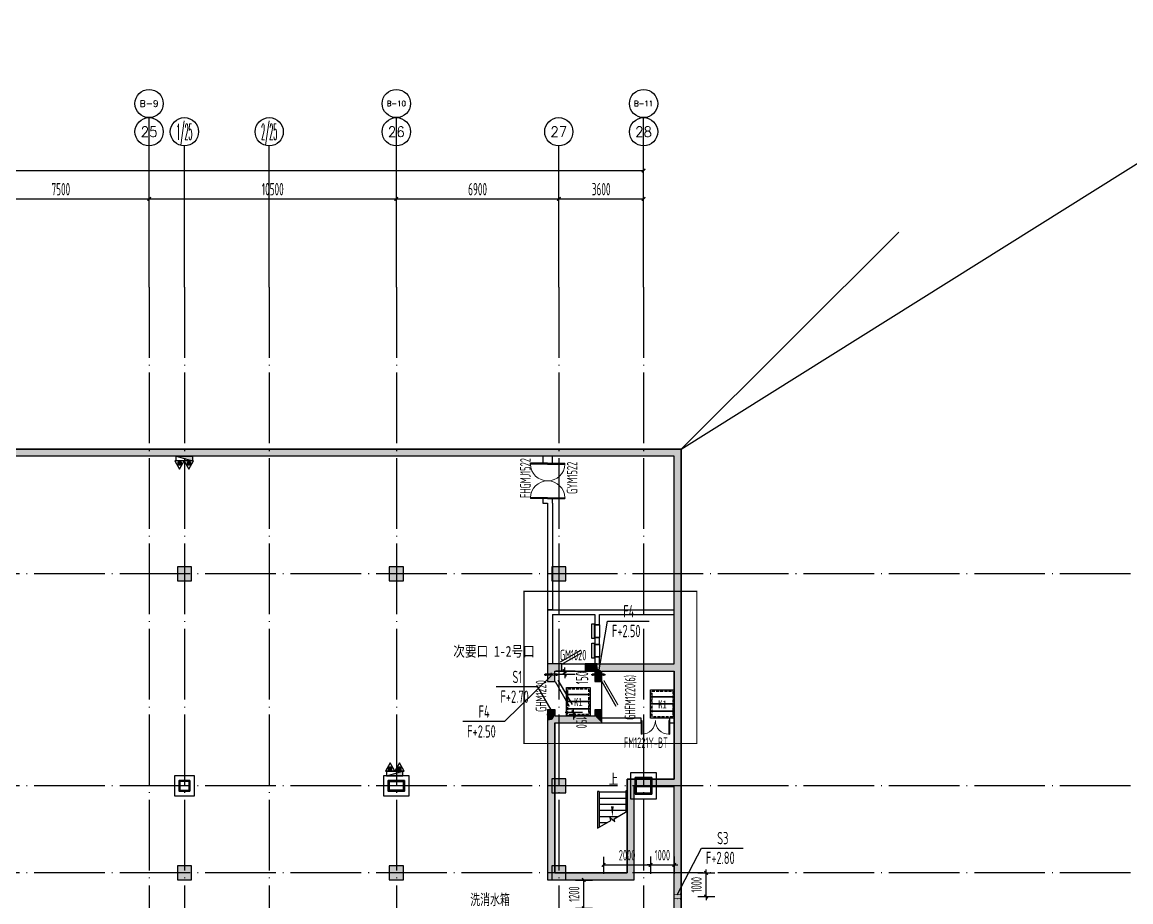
# Model space of a CAD drawing. Extents: x -473190 to 2138458, y -81875 to 2633646.
# Drawn here: x 1093465 to 1140551, y 145714 to 183080 of the extents above; entities that cross this region are included whole.
import ezdxf
from ezdxf.enums import TextEntityAlignment as Align

# ---------------------------------------------------------------- set-up
doc = ezdxf.new("R2010")
doc.units = 0
doc.header["$LTSCALE"] = 1000
for name, pattern in [('__DASH', [0.35, 0.25, -0.1]), ('CENTER2', [1.125, 0.75, -0.125, 0.125, -0.125]), ('CONTINOUS', [0]), ('DASH', [0.35, 0.25, -0.1]), ('DOTE', [2.42, 2, -0.2, 0.02, -0.2])]:
    doc.linetypes.add(name, pattern=pattern)
for name, color, linetype in [('A-COLUMN', 2, 'Continuous'), ('A-DIM_SYMB', 3, 'Continuous'), ('A-PUB_HATCH', 8, 'Continuous'), ('A-PUB_TEXT', 7, 'Continuous'), ('A-STAIR', 3, 'Continuous'), ('A-WALL', 2, 'Continuous'), ('AXIS', 3, 'Continuous'), ('AXIS_TEXT', 7, 'Continuous'), ('CASING-TEXT', 1, 'CONTINOUS'), ('DOOR_FIRE', 4, 'Continuous'), ('DOOR_FIRE_TEXT', 7, 'Continuous'), ('DOTE', 1, 'DOTE'), ('PUB_HATCH', 8, 'Continuous'), ('RF-JSK', 9, 'Continuous'), ('RF-KTK', 210, 'Continuous'), ('RF-M', 4, 'Continuous'), ('RF-MBH', 11, 'Continuous'), ('RF-QT', 30, 'Continuous'), ('S-柱', 51, 'Continuous'), ('S-柱-填充', 8, 'Continuous'), ('TEL_LEAD', 3, 'Continuous'), ('TH_TEXT', 7, 'Continuous'), ('TWT_TEXT', 7, 'Continuous'), ('TWT_水箱', 7, 'Continuous'), ('W-EQUIP_消火栓', 7, 'Continuous'), ('W-EQUIP_灭火器', 7, 'Continuous'), ('人防通风设备', 240, 'Continuous'), ('图层1', 7, 'Continuous'), ('水套管', 1, 'Continuous'), ('索引线', 252, 'Continuous'), ('设备轴线', 8, 'Continuous')]:
    doc.layers.add(name, color=color, linetype=linetype)
doc.layers.add('人防风管', color=20, linetype='Continuous', lineweight=13)
doc.layers.add('预留穿墙', color=1, linetype='CONTINOUS', lineweight=13)
doc.styles.add('_TCH_AXIS', font='COMPLEX', dxfattribs={"bigfont": 'GBCBIG'})
doc.styles.add('_TCH_DIM', font='SIMPLEX', dxfattribs={"bigfont": 'GBCBIG'})
doc.styles.add('_TCH_DIM_T3', font='tssdeng.shx', dxfattribs={"width": 0.564706, "bigfont": '@@@tssdchn.shx'})
doc.styles.add('_TCH_WINDOW', font='tssdeng.shx', dxfattribs={"width": 0.8, "height": 3.5, "bigfont": 'tssdchn.shx'})
doc.styles.add('COMPLEX', font='COMPLEX.shx', dxfattribs={"width": 0.65})
doc.styles.add('TYDG_01', font='', dxfattribs={"width": 0.8})
doc.styles.add('TYDG_02', font='TSSDENG', dxfattribs={"width": 0.8, "bigfont": 'TSSDCHN'})
doc.styles.get('TYDG_01').set_extended_font_data('SimSun')
doc.dimstyles.new('_TCH_ARCH&&150', dxfattribs={"dimtxt": 525, "dimasz": 150, "dimexe": 375, "dimexo": 450, "dimgap": 150, "dimtad": 1, "dimdec": 0, "dimzin": 0, "dimdsep": 46, "dimtxsty": '_TCH_DIM_T3', "dimblk": 'ARCHTICK', "dimcen": 0.09, "dimclrt": 7, "dimazin": 2, "dimtfac": 1, "dimtdec": 0, "dimtix": 1, "dimtmove": 2, "dimatfit": 3, "dimfxl": 0, "dimtolj": 1, "dimtzin": 0, "dimarcsym": 0})
doc.dimstyles.new('_TWT_ARCH&&150', dxfattribs={"dimtxt": 446.25, "dimasz": 150, "dimexe": 375, "dimexo": 450, "dimgap": 189.375, "dimtad": 1, "dimdec": 0, "dimzin": 0, "dimdsep": 46, "dimtxsty": '_TCH_DIM_T3', "dimblk": 'ARCHTICK', "dimcen": 0.09, "dimclrt": 7, "dimazin": 2, "dimtfac": 1, "dimtdec": 0, "dimtix": 1, "dimtmove": 2, "dimatfit": 3, "dimfxl": 0, "dimtolj": 1, "dimtzin": 0, "dimarcsym": 0})

# ---------------------------------------------------------------- blocks, each defined once
blk = doc.blocks.new('A$C7EFF042E')
at = {"layer": 'A-COLUMN', "color": 6}
for p, q in [((70175, 3875), (69325, 3875)), ((69325, 3875), (69325, 3025)), ((70175, 3025), (70175, 3875)), ((79300, 3875), (78200, 3875)), ((78200, 3875), (78200, 3025)), ((79300, 3025), (79300, 3875)), ((89800, 4000), (88700, 4000)), ((88700, 4000), (88700, 2900)), ((89800, 2900), (89800, 4000)), ((69325, 3025), (70175, 3025)), ((78200, 3025), (79300, 3025)), ((88700, 2900), (89800, 2900))]:
    blk.add_line(p, q, dxfattribs=at)
at = {"layer": 'S-柱', "color": 6, "lineweight": 35}
for points in [[(89600, 3800), (88900, 3800), (88900, 3100), (89600, 3100)], [(89600, 3800), (88900, 3800), (88900, 3100), (89600, 3100)], [(69975, 3675), (69525, 3675), (69525, 3225), (69975, 3225)], [(69975, 3675), (69525, 3675), (69525, 3225), (69975, 3225)], [(79100, 3675), (78400, 3675), (78400, 3225), (79100, 3225)], [(79100, 3675), (78400, 3675), (78400, 3225), (79100, 3225)]]:
    blk.add_lwpolyline(points, close=True, dxfattribs=at)
at = {"layer": 'S-柱-填充', "color": 6, "lineweight": 35}
for points in [[(69945, 3255), (69555, 3255), (69555, 3645), (69945, 3645)], [(79060, 3265), (78440, 3265), (78440, 3635), (79060, 3635)], [(89560, 3140), (88940, 3140), (88940, 3760), (89560, 3760)]]:
    blk.add_lwpolyline(points, close=True, dxfattribs=at)
blk = doc.blocks.new('$TwtSys$00000434')
for p, q in [((-0.5, 0.5), (-0.5, -0.5)), ((-0.5, -0.5), (0.5, 0.5)), ((0.5, 0.5), (-0.5, 0.5)), ((0.5, -0.5), (0.5, 0.5)), ((-0.5, -0.5), (0.5, -0.5))]:
    blk.add_line(p, q)
blk.add_solid([(0.5, -0.5), (0.5, 0.5), (-0.5, -0.5)])
blk = doc.blocks.new('$TwtSys$00000546')
h = blk.add_hatch()
h.set_pattern_fill('ANSI31', color=256, scale=200, style=0)
h.set_pattern_definition([(45, (-38543.802, -6670.83), (-17.67767, 17.67767), [])])
h.paths.add_polyline_path([(-65, 174), (65, 174), (65, 44), (-65, 44)])
for points in [[(0, 344), (-198, 0), (198, 0)], [(-65, 174), (65, 174), (65, 44), (-65, 44)]]:
    blk.add_lwpolyline(points, close=True)
blk = doc.blocks.new('RFJSK1')
at = {"layer": 'RF-JSK'}
for p, q in [((220418, 104411), (220418, 104351)), ((220418, 104111), (220418, 104051)), ((221398, 104411), (221398, 104351)), ((221398, 104111), (221398, 104051)), ((220418, 103811), (220418, 103751)), ((221398, 103811), (221398, 103751)), ((220418, 103511), (220418, 103451)), ((221398, 103511), (221398, 103451))]:
    blk.add_line(p, q, dxfattribs=at)
for points in [[(220408, 104531), (221408, 104531), (221408, 103331), (220408, 103331), (220408, 104531)], [(220408, 104411), (220408, 104531), (221408, 104531), (221408, 104411)], [(220408, 104411), (220448, 104411), (220448, 104351), (220408, 104351)], [(221408, 104351), (221408, 104231), (220408, 104231), (220408, 104351)], [(220408, 104111), (220408, 104231), (221408, 104231), (221408, 104111)], [(220408, 104111), (220448, 104111), (220448, 104051), (220408, 104051)], [(221408, 104411), (221368, 104411), (221368, 104351), (221408, 104351)], [(221408, 104111), (221368, 104111), (221368, 104051), (221408, 104051)], [(221408, 104051), (221408, 103931), (220408, 103931), (220408, 104051)], [(220408, 103811), (220408, 103931), (221408, 103931), (221408, 103811)], [(220408, 103811), (220448, 103811), (220448, 103751), (220408, 103751)], [(221408, 103751), (221408, 103631), (220408, 103631), (220408, 103751)], [(220408, 103511), (220408, 103631), (221408, 103631), (221408, 103511)], [(221408, 103811), (221368, 103811), (221368, 103751), (221408, 103751)], [(220408, 103511), (220448, 103511), (220448, 103451), (220408, 103451)], [(221408, 103451), (221408, 103331), (220408, 103331), (220408, 103451)], [(221408, 103511), (221368, 103511), (221368, 103451), (221408, 103451)]]:
    blk.add_lwpolyline(points, dxfattribs=at)
at = {"layer": 'RF-JSK', "linetype": '__DASH', "ltscale": 0.5}
blk.add_lwpolyline([(220468, 104471), (221348, 104471), (221348, 103391), (220468, 103391)], close=True, dxfattribs=at)
at = {"layer": 'RF-JSK', "color": 110, "style": 'TYDG_01', "width": 0.8}
blk.add_text('K1', height=339.9, dxfattribs=at).set_placement((220727, 103744))
blk = doc.blocks.new('$DorLib2D$00000002')
for p, q in [((-0.5, 0), (-0.5, 0.4875)), ((-0.475, 0.4875), (-0.5, 0.4875)), ((-0.475, 0), (-0.475, 0.4875)), ((0.475, 0), (0.475, 0.4875)), ((0.475, 0.4875), (0.5, 0.4875)), ((0.5, 0), (0.5, 0.4875)), ((-0.5, 0), (-0.475, 0)), ((0.5, 0), (0.475, 0))]:
    blk.add_line(p, q)
at = {"lineweight": 13}
for centre, start, end in [((-0.4875, 0), 0, 88.53072), ((0.4875, 0), 91.46928, 180)]:
    blk.add_arc(centre, 0.4875, start, end, dxfattribs=at)
blk = doc.blocks.new('$DorLib2D$00000180')
at = {"color": 0}
for p, q in [((-0.557, 0.242), (0.309, 0.742)), ((-0.5, 0.143), (0.366, 0.643))]:
    blk.add_line(p, q, dxfattribs=at)
blk = doc.blocks.new('$DorLib2D$00000192')
at = {"color": 0}
blk.add_line((-0.5, 0.125), (0.366, 0.625), dxfattribs=at)
at = {"color": 0, "const_width": 0.0417}
blk.add_lwpolyline([(-0.542, 0.197), (0.324, 0.697)], dxfattribs=at)
blk = doc.blocks.new('afasgasg')
at = {"layer": 'A-PUB_HATCH'}
for points in [[(531673.2, -659885.2), (531673.2, -660635.2), (531973.2, -660635.2), (531973.2, -660185.2)], [(531973.2, -660185.2), (532273.2, -660185.2), (532273.2, -659885.2), (531673.2, -659885.2)], [(533773.2, -659885.2), (533273.2, -659885.2), (533273.2, -660185.2), (533673.2, -660185.2), (533806.5, -660085.2)], [(533673.2, -660185.2), (533673.2, -660635.2), (533973.2, -660635.2), (533973.2, -660185.2), (533806.5, -660085.2)], [(533806.5, -660085.2), (533973.2, -660185.2), (537048.2, -660185.2), (537148.2, -660035.2), (537048.2, -659885.2), (533773.2, -659885.2)], [(531973.2, -662085.2), (531973.2, -661835.2), (531673.2, -661835.2), (531673.2, -662285.2), (531873.2, -662251.9)], [(533973.2, -662385.2), (533973.2, -661835.2), (533673.2, -661835.2), (533673.2, -662085.2)], [(531873.2, -662251.9), (531673.2, -662285.2), (531673.2, -669060.2), (531973.2, -668760.2), (531973.2, -662385.2)], [(531873.2, -662251.9), (531973.2, -662385.2), (533973.2, -662385.2), (533673.2, -662085.2), (531973.2, -662085.2)], [(535048.2, -668760.2), (535348.2, -669060.2), (535348.2, -665085.2), (535048.2, -664785.2)], [(535048.2, -664785.2), (535348.2, -665085.2), (537048.2, -665085.2), (537148.2, -664918.6), (537048.2, -664785.2)], [(531973.2, -668760.2), (531673.2, -669060.2), (535348.2, -669060.2), (535048.2, -668760.2)]]:
    blk.add_hatch(color=256, dxfattribs=at).paths.add_polyline_path(points)
at = {"layer": 'PUB_HATCH'}
for points in [[(531673.2, -651060.2), (531673.2, -650760.2), (455448.2, -650760.2), (455748.2, -651060.2)], [(537048.2, -651060.2), (537348.2, -650760.2), (531673.2, -650760.2), (531673.2, -651060.2)], [(537048.2, -657685.2), (537348.2, -657685.2), (537348.2, -650760.2), (537048.2, -651060.2)], [(537148.2, -660035.2), (537348.2, -660035.2), (537348.2, -657685.2), (537048.2, -657685.2), (537048.2, -659885.2)], [(537048.2, -662285.2), (537348.2, -662285.2), (537348.2, -660035.2), (537148.2, -660035.2), (537048.2, -660185.2)], [(537148.2, -664918.6), (537348.2, -664885.2), (537348.2, -662285.2), (537048.2, -662285.2), (537048.2, -664785.2)], [(537048.2, -702560.2), (537348.2, -702560.2), (537348.2, -664885.2), (537148.2, -664918.6), (537048.2, -665085.2)]]:
    blk.add_hatch(color=256, dxfattribs=at).paths.add_polyline_path(points)
blk.add_lwpolyline([(531973.2, -662385.2), (533973.2, -662385.2), (533973.2, -660185.2), (537048.2, -660185.2), (537048.2, -664785.2), (535048.2, -664785.2), (535048.2, -668760.2), (531973.2, -668760.2), (531973.2, -662385.2)])
at = {"layer": 'A-WALL'}
for p, q in [((531473.2, -651060.2), (531473.2, -651360.2)), ((531873.2, -651360.2), (531873.2, -651060.2)), ((531473.2, -651360.2), (531873.2, -651360.2)), ((531873.2, -652860.2), (531473.2, -652860.2)), ((531473.2, -652860.2), (531473.2, -653060.2)), ((531473.2, -653060.2), (531673.2, -653060.2)), ((531673.2, -653060.2), (531673.2, -657585.2)), ((531873.2, -653060.2), (531873.2, -652860.2)), ((531873.2, -653060.2), (531873.2, -657585.2)), ((531673.2, -657585.2), (531673.2, -659885.2)), ((531873.2, -657585.2), (531673.2, -657585.2)), ((531673.2, -657585.2), (533773.2, -657585.2)), ((531873.2, -657785.2), (531873.2, -659885.2)), ((531873.2, -657785.2), (533673.2, -657785.2)), ((533673.2, -657785.2), (533673.2, -658225.2)), ((533773.2, -657585.2), (537048.2, -657585.2)), ((533873.2, -657785.2), (537048.2, -657785.2)), ((533873.2, -658225.2), (533873.2, -657785.2)), ((533673.2, -658225.2), (533873.2, -658225.2)), ((533673.2, -658755.2), (533673.2, -659055.2)), ((533873.2, -658755.2), (533673.2, -658755.2)), ((533673.2, -659055.2), (533873.2, -659055.2)), ((533873.2, -659055.2), (533873.2, -658755.2)), ((533873.2, -659585.2), (533673.2, -659585.2)), ((533673.2, -659585.2), (533673.2, -659885.2)), ((533873.2, -659885.2), (533873.2, -659585.2)), ((531873.2, -659885.2), (531673.2, -659885.2)), ((533673.2, -659885.2), (533873.2, -659885.2)), ((535648.2, -662185.2), (533973.2, -662185.2)), ((533973.2, -662385.2), (535648.2, -662385.2)), ((535648.2, -662385.2), (535648.2, -662185.2)), ((537048.2, -662185.2), (536848.2, -662185.2)), ((536848.2, -662185.2), (536848.2, -662385.2)), ((536848.2, -662385.2), (537048.2, -662385.2))]:
    blk.add_line(p, q, dxfattribs=at)
at = {"layer": 'RF-M', "linetype": 'DASH'}
for p, q in [((533873.2, -658225.2), (533673.2, -658225.2)), ((533673.2, -658755.2), (533873.2, -658755.2)), ((533873.2, -659055.2), (533673.2, -659055.2)), ((533673.2, -659585.2), (533873.2, -659585.2))]:
    blk.add_line(p, q, dxfattribs=at)
at = {"layer": 'RF-M'}
for p, q in [((533673.2, -658225.2, 0.1), (533673.2, -658755.2, 0.1)), ((533873.2, -658225.2, 0.1), (533873.2, -658755.2, 0.1)), ((533673.2, -659055.2, 0.1), (533673.2, -659585.2, 0.1)), ((533873.2, -659055.2, 0.1), (533873.2, -659585.2, 0.1)), ((532273.2, -659885.2), (533273.2, -659885.2)), ((532273.2, -660185.2), (533273.2, -660185.2))]:
    blk.add_line(p, q, dxfattribs=at)
at = {"layer": 'RF-M', "elevation": 0.1}
for points in [[(533556.1, -658175.2), (533656.1, -658175.2), (533656.1, -658805.2), (533556.1, -658805.2)], [(533556.1, -659005.2), (533656.1, -659005.2), (533656.1, -659635.2), (533556.1, -659635.2)]]:
    blk.add_lwpolyline(points, close=True, dxfattribs=at)
at = {"layer": 'RF-QT'}
for p, q in [((531673.2, -650760.2), (455448.2, -650760.2)), ((531673.2, -651060.2), (455748.2, -651060.2)), ((537348.2, -650760.2), (531673.2, -650760.2)), ((537048.2, -651060.2), (531673.2, -651060.2)), ((537048.2, -657685.2), (537048.2, -651060.2)), ((537348.2, -657685.2), (537348.2, -650760.2)), ((537048.2, -659885.2), (537048.2, -657685.2)), ((537348.2, -660035.2), (537348.2, -657685.2)), ((531673.2, -659885.2), (531673.2, -660635.2)), ((532273.2, -659885.2), (531673.2, -659885.2)), ((532273.2, -660185.2), (532273.2, -659885.2)), ((533773.2, -659885.2), (533273.2, -659885.2)), ((533273.2, -659885.2), (533273.2, -660185.2)), ((533773.2, -659885.2), (537048.2, -659885.2)), ((537348.2, -662285.2), (537348.2, -660035.2)), ((531973.2, -660635.2), (531973.2, -660185.2)), ((531973.2, -660185.2), (532273.2, -660185.2)), ((533273.2, -660185.2), (533673.2, -660185.2)), ((533673.2, -660185.2), (533673.2, -660635.2)), ((533973.2, -660635.2), (533973.2, -660185.2)), ((533973.2, -660185.2), (537048.2, -660185.2)), ((537048.2, -662285.2), (537048.2, -660185.2)), ((531673.2, -660635.2), (531973.2, -660635.2)), ((533673.2, -660635.2), (533973.2, -660635.2)), ((531973.2, -661835.2), (531673.2, -661835.2)), ((531673.2, -661835.2), (531673.2, -662285.2)), ((531973.2, -662085.2), (531973.2, -661835.2)), ((533973.2, -661835.2), (533673.2, -661835.2)), ((533673.2, -661835.2), (533673.2, -662085.2)), ((533973.2, -662385.2), (533973.2, -661835.2)), ((531673.2, -662285.2), (531673.2, -669060.2)), ((531973.2, -662085.2), (533673.2, -662085.2)), ((531973.2, -662385.2), (533973.2, -662385.2)), ((531973.2, -662385.2), (531973.2, -668760.2)), ((537048.2, -664785.2), (537048.2, -662285.2)), ((537348.2, -664885.2), (537348.2, -662285.2)), ((535048.2, -668760.2), (535048.2, -664785.2)), ((535048.2, -664785.2), (537048.2, -664785.2)), ((535348.2, -669060.2), (535348.2, -665085.2)), ((535348.2, -665085.2), (537048.2, -665085.2)), ((537048.2, -702560.2), (537048.2, -665085.2)), ((537348.2, -702560.2), (537348.2, -664885.2)), ((531673.2, -669060.2), (535348.2, -669060.2)), ((531973.2, -668760.2), (535048.2, -668760.2))]:
    blk.add_line(p, q, dxfattribs=at)
at = {"layer": 'DOOR_FIRE'}
ref = blk.add_blockref('$DorLib2D$00000002', (531673.2, -652110.2), dxfattribs=dict(at, xscale=1500, yscale=1500, zscale=400, rotation=90))
ref.add_attrib('A', 'FHGMJ1522', (530950.2, -652836.8), dxfattribs={"layer": 'DOOR_FIRE_TEXT', "height": 446.25, "rotation": 90, "style": '_TCH_WINDOW', "width": 0.564706})
ref = blk.add_blockref('$DorLib2D$00000002', (531673.2, -652110.2), dxfattribs=dict(at, xscale=1500, yscale=-1500, zscale=100, rotation=90))
ref.add_attrib('A', 'GYM1522', (532935.3, -652662.4), dxfattribs={"layer": 'DOOR_FIRE_TEXT', "height": 446.25, "rotation": 90, "style": '_TCH_WINDOW', "width": 0.564706})
ref = blk.add_blockref('$DorLib2D$00000002', (536248.2, -662285.2), dxfattribs=dict(at, xscale=1200, yscale=-1200, zscale=200))
ref.add_attrib('A', 'FM1221Y-BT', (534912.4, -663451), dxfattribs={"layer": 'DOOR_FIRE_TEXT', "height": 446.25, "style": '_TCH_WINDOW', "width": 0.564706})
at = {"layer": 'RF-JSK', "linetype": 'ByBlock'}
for p in [(312065, -765415.8), (315640, -765515.8)]:
    blk.add_blockref('RFJSK1', p, dxfattribs=at)
at = {"layer": 'RF-M'}
ref = blk.add_blockref('$DorLib2D$00000180', (532773.2, -660035.2), dxfattribs=dict(at, xscale=1000, yscale=1000, zscale=300, rotation=359.9999999999867))
ref.add_attrib('A', 'GM1020', (532196.5, -659728.5), dxfattribs={"layer": 'RF-MBH', "height": 446.25, "style": '_TCH_WINDOW', "width": 0.564706})
ref = blk.add_blockref('$DorLib2D$00000180', (531823.2, -661235.2), dxfattribs=dict(at, xscale=1200, yscale=1200, zscale=300, rotation=270))
ref.add_attrib('A', 'GHM1220', (531616.4, -661918.5), dxfattribs={"layer": 'RF-MBH', "height": 446.25, "rotation": 90, "style": '_TCH_WINDOW', "width": 0.564706})
ref = blk.add_blockref('$DorLib2D$00000192', (533823.2, -661235.2), dxfattribs=dict(at, xscale=1200, yscale=1200, zscale=300, rotation=270))
ref.add_attrib('A', 'GHFM1220(6)', (535399.9, -662259.4), dxfattribs={"layer": 'RF-MBH', "height": 446.25, "rotation": 90, "style": '_TCH_WINDOW', "width": 0.564706})
blk = doc.blocks.new('zsgc')
blk.add_lwpolyline([(-326269.5, -138657.9), (-335487.6, -129413.8)])
blk = doc.blocks.new('_AXISO')
blk.add_circle((0, 0), 0.5)
at = {"layer": 'AXIS_TEXT', "style": 'COMPLEX', "width": 1.041667}
blk.add_attdef('A', text='', height=0.56, dxfattribs=at).set_placement((-0.25, -0.28), (0.25, -0.28), align=Align.FIT)
blk = doc.blocks.new('A$C1A97502D')
at = {"layer": 'TEL_LEAD'}
blk.add_lwpolyline([(0, 0), (28944, 18138)], dxfattribs=at)
blk = doc.blocks.new('_ArchTick')
at = {"color": 0, "linetype": 'ByBlock', "const_width": 0.4}
blk.add_lwpolyline([(-0.5, -0.5), (0.5, 0.5)], dxfattribs=at)
blk = doc.blocks.new('*D5846')
at = {"layer": 'Defpoints', "color": 0, "transparency": 16777216}
for p in [(299, -11558), (1299, -11557), (1300, -12357)]:
    blk.add_point(p, dxfattribs=at)
at = {"layer": 'TWT_水箱', "color": 0, "lineweight": -2, "transparency": 16777216}
for p, q in [((299, -12008), (300, -12733)), ((1300, -12007), (1300, -12732)), ((300, -12358), (150, -12358)), ((300, -12358), (1300, -12357)), ((1300, -12357), (1450, -12357))]:
    blk.add_line(p, q, dxfattribs=at)
at = {"layer": 'TWT_水箱', "color": 0, "lineweight": -2, "transparency": 16777216, "xscale": 150, "yscale": 150, "zscale": 150}
for p, rotation in [((300, -12358), 0.05100698016765826), ((1300, -12357), 180.0510069801677)]:
    blk.add_blockref('_ArchTick', p, dxfattribs=dict(at, rotation=rotation))
at = {"layer": 'TWT_水箱', "color": 7, "transparency": 16777216, "insert": (799, -11945), "char_height": 446.2, "attachment_point": 5, "rotation": 0.051, "style": '_TCH_DIM_T3'}
blk.add_mtext('\\A1;1000', dxfattribs=at)
blk = doc.blocks.new('*D5847')
at = {"layer": 'Defpoints', "color": 0, "transparency": 16777216}
for p in [(-1701, -11560), (299, -11558), (300, -12358)]:
    blk.add_point(p, dxfattribs=at)
at = {"layer": 'TWT_水箱', "color": 0, "lineweight": -2, "transparency": 16777216}
for p, q in [((-1701, -12010), (-1700, -12735)), ((299, -12008), (300, -12733)), ((-1700, -12360), (300, -12358))]:
    blk.add_line(p, q, dxfattribs=at)
at = {"layer": 'TWT_水箱', "color": 0, "lineweight": -2, "transparency": 16777216, "xscale": 150, "yscale": 150, "zscale": 150}
for p, rotation in [((-1700, -12360), 180.0510069801676), ((300, -12358), 0.05100698016767324)]:
    blk.add_blockref('_ArchTick', p, dxfattribs=dict(at, rotation=rotation))
at = {"layer": 'TWT_水箱', "color": 7, "transparency": 16777216, "insert": (-701, -11947), "char_height": 446.2, "attachment_point": 5, "rotation": 0.051, "style": '_TCH_DIM_T3'}
blk.add_mtext('\\A1;2000', dxfattribs=at)
blk = doc.blocks.new('*D5849')
at = {"layer": 'Defpoints', "color": 0, "transparency": 16777216}
for p in [(-3340, -13000), (-2540, -13000), (-3340, -14200)]:
    blk.add_point(p, dxfattribs=at)
at = {"layer": 'TWT_水箱', "color": 0, "lineweight": -2, "transparency": 16777216}
for p, q in [((-2890, -13000), (-2165, -13000)), ((-2540, -14200), (-2540, -13000)), ((-2890, -14200), (-2165, -14200))]:
    blk.add_line(p, q, dxfattribs=at)
at = {"layer": 'TWT_水箱', "color": 0, "lineweight": -2, "transparency": 16777216, "xscale": 150, "yscale": 150, "zscale": 150}
for p, rotation in [((-2540, -13000), 90), ((-2540, -14200), 270)]:
    blk.add_blockref('_ArchTick', p, dxfattribs=dict(at, rotation=rotation))
at = {"layer": 'TWT_水箱', "color": 7, "transparency": 16777216, "insert": (-2952, -13600), "char_height": 446.2, "attachment_point": 5, "rotation": 90, "style": '_TCH_DIM_T3'}
blk.add_mtext('\\A1;1200', dxfattribs=at)
blk = doc.blocks.new('$VALVE$00000549')
at = {"const_width": 30}
for points in [[(-290, -176), (-290, 176)], [(40, 101), (-210, 101), (-210, 176)], [(40, 101), (40, 176)], [(40, 101), (290, 101), (290, 176)], [(-210, -174), (-210, -99), (40, -99)], [(40, -174), (40, -99)], [(290, -174), (290, -99), (40, -99)]]:
    blk.add_lwpolyline(points, dxfattribs=at)
blk = doc.blocks.new('*D5858')
at = {"layer": 'Defpoints', "color": 0, "transparency": 16777216}
for p in [(1857, -12700), (2657, -12700), (1857, -13700)]:
    blk.add_point(p, dxfattribs=at)
at = {"layer": '水套管', "color": 0, "lineweight": -2, "transparency": 16777216}
for p, q in [((2307, -12700), (3032, -12700)), ((2657, -12700), (2657, -12550)), ((2657, -13700), (2657, -12700)), ((2307, -13700), (3032, -13700)), ((2657, -13700), (2657, -13850))]:
    blk.add_line(p, q, dxfattribs=at)
at = {"layer": '水套管', "color": 0, "lineweight": -2, "transparency": 16777216, "xscale": 150, "yscale": 150, "zscale": 150}
for p, rotation in [((2657, -12700), 269.9998318399427), ((2657, -13700), 89.9998318399426)]:
    blk.add_blockref('_ArchTick', p, dxfattribs=dict(at, rotation=rotation))
at = {"layer": '水套管', "color": 7, "transparency": 16777216, "insert": (2245, -13200), "char_height": 446.2, "attachment_point": 5, "rotation": 89.9998, "style": '_TCH_DIM_T3'}
blk.add_mtext('\\A1;1000', dxfattribs=at)
blk = doc.blocks.new('*D5862')
at = {"layer": 'Defpoints', "color": 0, "transparency": 16777216}
for p in [(-3775, -5875), (-3775, -6025), (-2975, -5875)]:
    blk.add_point(p, dxfattribs=at)
at = {"layer": '水套管', "color": 0, "lineweight": -2, "transparency": 16777216}
for p, q in [((-3325, -5875), (-2600, -5875)), ((-3325, -6025), (-2600, -6025)), ((-2975, -5875), (-2975, -5725)), ((-2975, -6025), (-2975, -5875)), ((-2975, -6025), (-2975, -6175))]:
    blk.add_line(p, q, dxfattribs=at)
at = {"layer": '水套管', "color": 0, "lineweight": -2, "transparency": 16777216, "xscale": 150, "yscale": 150, "zscale": 150}
for p, rotation in [((-2975, -5875), 270.0001681571895), ((-2975, -6025), 90.00016815718953)]:
    blk.add_blockref('_ArchTick', p, dxfattribs=dict(at, rotation=rotation))
at = {"layer": '水套管', "color": 7, "transparency": 16777216, "insert": (-2637, -6312), "char_height": 446.2, "attachment_point": 5, "rotation": 270.0002, "style": '_TCH_DIM_T3'}
blk.add_mtext('\\A1;150', dxfattribs=at)
blk = doc.blocks.new('A$C288438C9')
at = {"layer": '人防通风设备', "const_width": 50}
for points in [[(50, 300), (0, 300)], [(100, 300), (150, 300)]]:
    blk.add_lwpolyline(points, dxfattribs=at)
at = {"layer": '人防风管'}
for p, q in [((50, 50), (50, 550)), ((100, 50), (100, 550))]:
    blk.add_line(p, q, dxfattribs=at)
for points in [[(40, 515), (110, 515), (110, 550), (40, 550)], [(40, 50), (110, 50), (110, 85), (40, 85)]]:
    blk.add_lwpolyline(points, close=True, dxfattribs=at)
at = {"layer": '设备轴线', "linetype": 'CENTER2', "ltscale": 0.5}
blk.add_line((75, 0), (75, 600), dxfattribs=at)
blk = doc.blocks.new('*D5911')
at = {"layer": 'CASING-TEXT', "color": 0, "lineweight": -2, "transparency": 16777216}
for p, q in [((-2903, -4125), (-3728, -4125)), ((-3353, -4125), (-3353, -3975)), ((-3353, -4275), (-3353, -4125)), ((-2903, -4275), (-3728, -4275)), ((-3353, -4275), (-3353, -4425))]:
    blk.add_line(p, q, dxfattribs=at)
at = {"layer": 'Defpoints', "color": 0, "transparency": 16777216}
for p in [(-3353, -4125), (-2453, -4125), (-2453, -4275)]:
    blk.add_point(p, dxfattribs=at)
at = {"layer": 'CASING-TEXT', "color": 0, "lineweight": -2, "transparency": 16777216, "xscale": 150, "yscale": 150, "zscale": 150}
for p, rotation in [((-3353, -4125), 270), ((-3353, -4275), 90)]:
    blk.add_blockref('_ArchTick', p, dxfattribs=dict(at, rotation=rotation))
at = {"layer": 'CASING-TEXT', "color": 7, "transparency": 16777216, "insert": (-2615, -4419), "char_height": 525, "attachment_point": 5, "rotation": 90, "style": '_TCH_DIM_T3'}
blk.add_mtext('\\A1;150', dxfattribs=at)
blk = doc.blocks.new('*D1851')
at = {"layer": 'AXIS', "color": 0, "lineweight": -2, "transparency": 16777216}
for p, q in [((918457, 172273), (918457, 177148)), ((1119857, 172273), (1119857, 177148)), ((918457, 176773), (1119857, 176773))]:
    blk.add_line(p, q, dxfattribs=at)
at = {"layer": 'Defpoints', "color": 0, "transparency": 16777216}
for p in [(1119857, 176773), (918457, 171823), (1119857, 171823)]:
    blk.add_point(p, dxfattribs=at)
at = {"layer": 'AXIS', "color": 0, "lineweight": -2, "transparency": 16777216, "xscale": 150, "yscale": 150, "zscale": 150, "rotation": 180}
blk.add_blockref('_ArchTick', (918457, 176773), dxfattribs=at)
at = {"layer": 'AXIS', "color": 0, "lineweight": -2, "transparency": 16777216, "xscale": 150, "yscale": 150, "zscale": 150}
blk.add_blockref('_ArchTick', (1119857, 176773), dxfattribs=at)
at = {"layer": 'AXIS', "color": 7, "transparency": 16777216, "insert": (1019157, 177186), "char_height": 525, "attachment_point": 5, "style": '_TCH_DIM_T3'}
blk.add_mtext('\\A1;201400', dxfattribs=at)
blk = doc.blocks.new('*D1878')
at = {"layer": 'AXIS', "color": 0, "lineweight": -2, "transparency": 16777216}
for p, q in [((1091357, 172273), (1091357, 175948)), ((1098857, 172273), (1098857, 175948)), ((1091357, 175573), (1098857, 175573))]:
    blk.add_line(p, q, dxfattribs=at)
at = {"layer": 'Defpoints', "color": 0, "transparency": 16777216}
for p in [(1098857, 175573), (1091357, 171823), (1098857, 171823)]:
    blk.add_point(p, dxfattribs=at)
at = {"layer": 'AXIS', "color": 0, "lineweight": -2, "transparency": 16777216, "xscale": 150, "yscale": 150, "zscale": 150, "rotation": 180}
blk.add_blockref('_ArchTick', (1091357, 175573), dxfattribs=at)
at = {"layer": 'AXIS', "color": 0, "lineweight": -2, "transparency": 16777216, "xscale": 150, "yscale": 150, "zscale": 150}
blk.add_blockref('_ArchTick', (1098857, 175573), dxfattribs=at)
at = {"layer": 'AXIS', "color": 7, "transparency": 16777216, "insert": (1095107, 175986), "char_height": 525, "attachment_point": 5, "style": '_TCH_DIM_T3'}
blk.add_mtext('\\A1;7500', dxfattribs=at)
blk = doc.blocks.new('*D1879')
at = {"layer": 'AXIS', "color": 0, "lineweight": -2, "transparency": 16777216}
for p, q in [((1098857, 172273), (1098857, 175948)), ((1109357, 172273), (1109357, 175948)), ((1098857, 175573), (1109357, 175573))]:
    blk.add_line(p, q, dxfattribs=at)
at = {"layer": 'Defpoints', "color": 0, "transparency": 16777216}
for p in [(1109357, 175573), (1098857, 171823), (1109357, 171823)]:
    blk.add_point(p, dxfattribs=at)
at = {"layer": 'AXIS', "color": 0, "lineweight": -2, "transparency": 16777216, "xscale": 150, "yscale": 150, "zscale": 150, "rotation": 180}
blk.add_blockref('_ArchTick', (1098857, 175573), dxfattribs=at)
at = {"layer": 'AXIS', "color": 0, "lineweight": -2, "transparency": 16777216, "xscale": 150, "yscale": 150, "zscale": 150}
blk.add_blockref('_ArchTick', (1109357, 175573), dxfattribs=at)
at = {"layer": 'AXIS', "color": 7, "transparency": 16777216, "insert": (1104107, 175986), "char_height": 525, "attachment_point": 5, "style": '_TCH_DIM_T3'}
blk.add_mtext('\\A1;10500', dxfattribs=at)
blk = doc.blocks.new('*D1880')
at = {"layer": 'AXIS', "color": 0, "lineweight": -2, "transparency": 16777216}
for p, q in [((1109357, 172273), (1109357, 175948)), ((1116257, 172273), (1116257, 175948)), ((1109357, 175573), (1116257, 175573))]:
    blk.add_line(p, q, dxfattribs=at)
at = {"layer": 'Defpoints', "color": 0, "transparency": 16777216}
for p in [(1116257, 175573), (1109357, 171823), (1116257, 171823)]:
    blk.add_point(p, dxfattribs=at)
at = {"layer": 'AXIS', "color": 0, "lineweight": -2, "transparency": 16777216, "xscale": 150, "yscale": 150, "zscale": 150, "rotation": 180}
blk.add_blockref('_ArchTick', (1109357, 175573), dxfattribs=at)
at = {"layer": 'AXIS', "color": 0, "lineweight": -2, "transparency": 16777216, "xscale": 150, "yscale": 150, "zscale": 150}
blk.add_blockref('_ArchTick', (1116257, 175573), dxfattribs=at)
at = {"layer": 'AXIS', "color": 7, "transparency": 16777216, "insert": (1112807, 175986), "char_height": 525, "attachment_point": 5, "style": '_TCH_DIM_T3'}
blk.add_mtext('\\A1;6900', dxfattribs=at)
blk = doc.blocks.new('*D1881')
at = {"layer": 'AXIS', "color": 0, "lineweight": -2, "transparency": 16777216}
for p, q in [((1116257, 172273), (1116257, 175948)), ((1119857, 172273), (1119857, 175948)), ((1116257, 175573), (1119857, 175573))]:
    blk.add_line(p, q, dxfattribs=at)
at = {"layer": 'Defpoints', "color": 0, "transparency": 16777216}
for p in [(1119857, 175573), (1116257, 171823), (1119857, 171823)]:
    blk.add_point(p, dxfattribs=at)
at = {"layer": 'AXIS', "color": 0, "lineweight": -2, "transparency": 16777216, "xscale": 150, "yscale": 150, "zscale": 150, "rotation": 180}
blk.add_blockref('_ArchTick', (1116257, 175573), dxfattribs=at)
at = {"layer": 'AXIS', "color": 0, "lineweight": -2, "transparency": 16777216, "xscale": 150, "yscale": 150, "zscale": 150}
blk.add_blockref('_ArchTick', (1119857, 175573), dxfattribs=at)
at = {"layer": 'AXIS', "color": 7, "transparency": 16777216, "insert": (1118057, 175986), "char_height": 525, "attachment_point": 5, "style": '_TCH_DIM_T3'}
blk.add_mtext('\\A1;3600', dxfattribs=at)
blk = doc.blocks.new('*D1882')
at = {"layer": 'AXIS', "color": 0, "lineweight": -2, "transparency": 16777216}
for p, q in [((1030857, 172273), (1030857, 177148)), ((1119857, 172273), (1119857, 177148)), ((1030857, 176773), (1119857, 176773))]:
    blk.add_line(p, q, dxfattribs=at)
at = {"layer": 'Defpoints', "color": 0, "transparency": 16777216}
for p in [(1119857, 176773), (1030857, 171823), (1119857, 171823)]:
    blk.add_point(p, dxfattribs=at)
at = {"layer": 'AXIS', "color": 0, "lineweight": -2, "transparency": 16777216, "xscale": 150, "yscale": 150, "zscale": 150, "rotation": 180}
blk.add_blockref('_ArchTick', (1030857, 176773), dxfattribs=at)
at = {"layer": 'AXIS', "color": 0, "lineweight": -2, "transparency": 16777216, "xscale": 150, "yscale": 150, "zscale": 150}
blk.add_blockref('_ArchTick', (1119857, 176773), dxfattribs=at)
at = {"layer": 'AXIS', "color": 7, "transparency": 16777216, "insert": (1075357, 177186), "char_height": 525, "attachment_point": 5, "style": '_TCH_DIM_T3'}
blk.add_mtext('\\A1;89000', dxfattribs=at)
blk = doc.blocks.new('_FZH')
blk.add_lwpolyline([(-0.5, -0.5), (0.5, -0.5), (0.5, 0.5), (-0.5, 0.5)], close=True)
at = {"layer": 'PUB_HATCH'}
blk.add_solid([(-0.5, -0.5), (0.5, -0.5), (-0.5, 0.5), (0.5, 0.5)], dxfattribs=at)
blk = doc.blocks.new('A$C26D95103')
at = {"layer": '水套管'}
for p, q in [((-4495, -4793.6), (-6267.6, -4793.6)), ((-3925, -5775), (-4495, -4793.6)), ((1429.2, -13624.3), (2458.6, -11640.7)), ((2458.6, -11640.7), (4231.3, -11640.7))]:
    blk.add_line(p, q, dxfattribs=at)
for p, xscale, yscale, zscale in [((-3925, -5875), -0.6, -0.75, 0.6), ((1450.4, -13700.1), -0.525, 0.75, 0.525)]:
    blk.add_blockref('$VALVE$00000549', p, dxfattribs=dict(at, xscale=xscale, yscale=yscale, zscale=zscale))
at = {"layer": 'TH_TEXT', "style": 'TYDG_02', "width": 0.64}
for s, p in [('S1', (-5568.7, -4636.1)), ('F+2.70', (-6079.1, -5476.1)), ('S3', (3125.3, -11483.2)), ('F+2.80', (2647.2, -12323.2))]:
    blk.add_text(s, height=525, dxfattribs=at).set_placement(p)
at = {"layer": 'TWT_TEXT', "style": 'TYDG_02', "width": 0.8}
blk.add_text('洗消水箱', height=525, dxfattribs=at).set_placement((-7359.9, -14110.3))
at = {"layer": 'TWT_水箱'}
for p1, p2, picture, middle in [((-1700.9, -11560), (299.1, -11558.2), '*D5847', (-700.6, -11946.6)), ((299.1, -11558.2), (1299.2, -11557.3), '*D5846', (799.5, -11945.2)), ((-3339.8, -14200), (-3339.8, -13000), '*D5849', (-2952.3, -13600))]:
    dim = blk.add_aligned_dim(p1=p1, p2=p2, distance=-800, dimstyle='_TWT_ARCH&&150', dxfattribs=at)
    dim.commit()
    dim.dimension.update_dxf_attribs({"geometry": picture, "text_midpoint": middle})
at = {"layer": '水套管'}
dim = blk.add_linear_dim(base=(-2975, -5875), p1=(-3775, -6025), p2=(-3775, -5875), angle=90.00017, dimstyle='_TWT_ARCH&&150', dxfattribs=at)
dim.commit()
dim.dimension.update_dxf_attribs({"geometry": '*D5862', "text_midpoint": (-2637.5, -6312), "dimtype": 161})
dim = blk.add_aligned_dim(p1=(1857, -13700.1), p2=(1857, -12700), distance=-800, dimstyle='_TWT_ARCH&&150', dxfattribs=at)
dim.commit()
dim.dimension.update_dxf_attribs({"geometry": '*D5858', "text_midpoint": (2244.5, -13200)})
blk = doc.blocks.new('A$C77B03727')
at = {"layer": 'CASING-TEXT'}
for p, q in [((-1925.1, -4325), (-1531, -2004.6)), ((-1925.1, -4325), (-1531, -2004.6)), ((-1531, -2004.6), (235.7, -2004.6)), ((-3925.1, -4325), (-5912.9, -6269.2)), ((-3925.1, -4325), (-5912.9, -6269.2)), ((-5912.9, -6269.2), (-7679.5, -6269.2))]:
    blk.add_line(p, q, dxfattribs=at)
at = {"layer": '预留穿墙', "lineweight": -3, "xscale": -1, "rotation": 270}
for p in [(-4225.1, -4350), (-2225.1, -4350)]:
    blk.add_blockref('A$C288438C9', p, dxfattribs=at)
at = {"layer": 'TH_TEXT', "style": 'TYDG_02', "width": 0.64}
for s, p in [('F4', (-860.9, -1847.1)), ('F+2.50', (-1345.5, -2687.1)), ('F4', (-7009.4, -6111.7)), ('F+2.50', (-7494, -6951.7))]:
    blk.add_text(s, height=525, dxfattribs=at).set_placement(p)
at = {"layer": 'CASING-TEXT'}
dim = blk.add_linear_dim(base=(-3353, -4125), p1=(-2453, -4275), p2=(-2453, -4125), angle=90, dimstyle='_TCH_ARCH&&150', dxfattribs=at)
dim.commit()
dim.dimension.update_dxf_attribs({"geometry": '*D5911', "text_midpoint": (-2615.5, -4419.2), "dimtype": 161})

msp = doc.modelspace()

# ---------------------------------------------------------------- linework, layer by layer
for points in [[(1057856.7, 95017.4), (1057856.7, 150642.4), (1039556.7, 150642.4), (1039556.4, 164942.4), (1121456.7, 164944.1)], [(1039556.7, 164942.4), (1121456.7, 164944.1), (1121456.7, 98186.5)]]:
    msp.add_lwpolyline(points)
at = {"layer": 'AXIS'}
for p, q in [((1098856.7, 171823.5), (1098856.7, 179023.5)), ((1109356.7, 171823.5), (1109356.7, 179023.5)), ((1119856.7, 171823.5), (1119856.7, 179023.5)), ((1098856.7, 171823.5), (1098856.7, 177823.5)), ((1100356.7, 171823.5), (1100356.7, 177823.5)), ((1103956.7, 171823.5), (1103956.7, 177823.5)), ((1109356.7, 171823.5), (1109356.7, 177823.5)), ((1116256.7, 171823.5), (1116256.7, 177823.5)), ((1119856.7, 171823.5), (1119856.7, 177823.5))]:
    msp.add_line(p, q, dxfattribs=at)
at = {"layer": 'DOTE', "color": 16, "linetype": 'DOTE', "ltscale": 1.5}
for p, q in [((1098856.7, 171823.5), (1098856.7, -58315.4)), ((1109356.7, 171823.5), (1109356.7, -58315.4)), ((1119856.7, 171823.5), (1119856.7, -58315.4)), ((1158685.6, 150642.4), (1017947.4, 150642.4)), ((1158685.6, 146942.4), (1017947.4, 146942.4))]:
    msp.add_line(p, q, dxfattribs=at)
at = {"layer": 'DOTE', "color": 127, "linetype": 'DOTE', "ltscale": 1.5}
for p, q in [((1100356.7, 171823.5), (1100356.7, -58315.4)), ((1103956.7, 171823.5), (1103956.7, -58315.4)), ((1116256.7, 171823.5), (1116256.7, -58315.4)), ((1158685.6, 159642.4), (900048, 159642.4))]:
    msp.add_line(p, q, dxfattribs=at)
at = {"layer": '图层1', "color": 6, "linetype": 'DASH', "const_width": 50}
msp.add_lwpolyline([(1114779.8, 158905), (1122116.5, 158905), (1122116.5, 152440.5), (1114779.8, 152440.5)], close=True, dxfattribs=at)
at = {"layer": '索引线'}
msp.add_lwpolyline([(1121456.7, 164942.4), (1130700.9, 174160.5)], dxfattribs=at)

# ---------------------------------------------------------------- block references
msp.add_blockref('A$C1A97502D', (1121456.7, 164942.4))
at = {"rotation": 270}
msp.add_blockref('zsgc', (1260114.7, -161327.1), dxfattribs=at)
at = {"layer": 'A-COLUMN', "xscale": 600, "yscale": 600, "zscale": 600, "rotation": 90}
for p in [(1100356.7, 159642.4), (1109356.7, 159642.4), (1116256.7, 159642.4)]:
    msp.add_blockref('_FZH', p, dxfattribs=at)
at = {"layer": 'AXIS'}
ref = msp.add_blockref('_AXISO', (1098856.7, 179623.5), dxfattribs=dict(at, xscale=1200, yscale=1200, zscale=1200))
ref.add_attrib('A', 'B-9', dxfattribs={"layer": 'AXIS_TEXT', "height": 269.48, "style": '_TCH_AXIS'}).set_placement((1098458.9, 179488.8), (1099254.5, 179488.8), align=Align.FIT)
ref = msp.add_blockref('_AXISO', (1109356.7, 179623.5), dxfattribs=dict(at, xscale=1200, yscale=1200, zscale=1200))
ref.add_attrib('A', 'B-10', dxfattribs={"layer": 'AXIS_TEXT', "height": 221.02, "style": '_TCH_AXIS'}).set_placement((1108951.5, 179513), (1109761.9, 179513), align=Align.FIT)
ref = msp.add_blockref('_AXISO', (1119856.7, 179623.5), dxfattribs=dict(at, xscale=1200, yscale=1200, zscale=1200))
ref.add_attrib('A', 'B-11', dxfattribs={"layer": 'AXIS_TEXT', "height": 235.2, "style": '_TCH_AXIS'}).set_placement((1119453.5, 179505.9), (1120259.9, 179505.9), align=Align.FIT)
ref = msp.add_blockref('_AXISO', (1098856.7, 178423.5), dxfattribs=dict(at, xscale=1200, yscale=1200, zscale=1200))
ref.add_attrib('A', '25', dxfattribs={"layer": 'AXIS_TEXT', "height": 441.41, "style": '_TCH_AXIS'}).set_placement((1098499.4, 178202.8), (1099214, 178202.8), align=Align.FIT)
ref = msp.add_blockref('_AXISO', (1100356.7, 178423.5), dxfattribs=dict(at, xscale=1200, yscale=1200, zscale=1200))
ref.add_attrib('A', '1/25', dxfattribs={"layer": 'AXIS_TEXT', "height": 678.82, "style": '_TCH_AXIS', "width": 0.295775}).set_placement((1100017.3, 178084.1), (1100696.1, 178084.1), align=Align.FIT)
ref = msp.add_blockref('_AXISO', (1103956.7, 178423.5), dxfattribs=dict(at, xscale=1200, yscale=1200, zscale=1200))
ref.add_attrib('A', '2/25', dxfattribs={"layer": 'AXIS_TEXT', "height": 678.82, "style": '_TCH_AXIS', "width": 0.276316}).set_placement((1103617.3, 178084.1), (1104296.1, 178084.1), align=Align.FIT)
ref = msp.add_blockref('_AXISO', (1109356.7, 178423.5), dxfattribs=dict(at, xscale=1200, yscale=1200, zscale=1200))
ref.add_attrib('A', '26', dxfattribs={"layer": 'AXIS_TEXT', "height": 441.41, "style": '_TCH_AXIS'}).set_placement((1108999.4, 178202.8), (1109714, 178202.8), align=Align.FIT)
ref = msp.add_blockref('_AXISO', (1116256.7, 178423.5), dxfattribs=dict(at, xscale=1200, yscale=1200, zscale=1200))
ref.add_attrib('A', '27', dxfattribs={"layer": 'AXIS_TEXT', "height": 441.41, "style": '_TCH_AXIS'}).set_placement((1115899.4, 178202.8), (1116614, 178202.8), align=Align.FIT)
ref = msp.add_blockref('_AXISO', (1119856.7, 178423.5), dxfattribs=dict(at, xscale=1200, yscale=1200, zscale=1200))
ref.add_attrib('A', '28', dxfattribs={"layer": 'AXIS_TEXT', "height": 441.41, "style": '_TCH_AXIS'}).set_placement((1119499.4, 178202.8), (1120214, 178202.8), align=Align.FIT)
at = {"layer": 'RF-QT'}
msp.add_blockref('A$C7EFF042E', (1030606.7, 147192.4), dxfattribs=at)
at = {"layer": 'W-EQUIP_消火栓', "xscale": -700, "yscale": 200, "zscale": 700, "rotation": 180}
msp.add_blockref('$TwtSys$00000434', (1100350.4, 164542.4), dxfattribs=at)
at = {"layer": 'W-EQUIP_消火栓', "xscale": 700, "yscale": 200, "zscale": 700}
msp.add_blockref('$TwtSys$00000434', (1109288, 151167.4), dxfattribs=at)
at = {"layer": 'W-EQUIP_灭火器', "rotation": 180}
for p in [(1100152, 164442.4), (1100548.8, 164442.4)]:
    msp.add_blockref('$TwtSys$00000546', p, dxfattribs=at)
at = {"layer": 'W-EQUIP_灭火器'}
for p in [(1109089.6, 151267.4), (1109486.4, 151267.4)]:
    msp.add_blockref('$TwtSys$00000546', p, dxfattribs=at)
at = {"layer": '索引线'}
msp.add_blockref('afasgasg', (584108.5, 815702.6), dxfattribs=at)

# ---------------------------------------------------------------- texts
at = {"layer": 'RF-KTK', "color": 110, "linetype": 'DASH', "style": 'TYDG_01', "width": 0.8}
msp.add_text('次要口 1-2号口 ', height=453.16, dxfattribs=at).set_placement((1111775.8, 156129.3))

# ---------------------------------------------------------------- dimensions: what is measured, and where the dimension line sits
at = {"layer": 'AXIS'}
for p1, p2, distance, picture, middle in [((918456.7, 171823.5), (1119856.7, 171823.5), 4950, '*D1851', (1019156.7, 177186)), ((1030856.7, 171823.5), (1119856.7, 171823.5), 4950, '*D1882', (1075356.7, 177186)), ((1091356.7, 171823.5), (1098856.7, 171823.5), 3750, '*D1878', (1095106.7, 175986)), ((1098856.7, 171823.5), (1109356.7, 171823.5), 3750, '*D1879', (1104106.7, 175986)), ((1109356.7, 171823.5), (1116256.7, 171823.5), 3750, '*D1880', (1112806.7, 175986)), ((1116256.7, 171823.5), (1119856.7, 171823.5), 3750, '*D1881', (1118056.7, 175986))]:
    dim = msp.add_aligned_dim(p1=p1, p2=p2, distance=distance, dimstyle='_TCH_ARCH&&150', dxfattribs=at)
    dim.commit()
    dim.dimension.update_dxf_attribs({"geometry": picture, "text_midpoint": middle})

# ---------------------------------------------------------------- next in the draw order: block references
msp.add_blockref('A$C26D95103', (1119856.7, 159640.6))

# ---------------------------------------------------------------- next in the draw order: linework, layer by layer
at = {"layer": 'A-COLUMN'}
for p, q in [((1120406.7, 151192.4), (1119306.7, 151192.4)), ((1119306.7, 151192.4), (1119306.7, 150092.4)), ((1120406.7, 150092.4), (1120406.7, 151192.4)), ((1119306.7, 150092.4), (1120406.7, 150092.4))]:
    msp.add_line(p, q, dxfattribs=at)
at = {"layer": 'A-DIM_SYMB'}
msp.add_lwpolyline([(1118531.7, 150497.4, 0, 0, 0), (1118531.7, 149327.4, 0, 120, 0), (1118531.7, 149777.4, 0, 0, 0)], format="xyseb", dxfattribs=at)
at = {"layer": 'A-STAIR'}
for p, q in [((1117906.7, 150397.4), (1117906.7, 148836.5)), ((1117966.7, 150397.4), (1117906.7, 150397.4)), ((1117906.7, 150367.4), (1117906.7, 148836.5)), ((1117966.7, 150397.4), (1117966.7, 148871.2)), ((1119096.7, 150367.4), (1117966.7, 150367.4)), ((1119096.7, 150427.4), (1119096.7, 149523.6)), ((1119156.7, 150427.4), (1119096.7, 150427.4)), ((1119156.7, 150427.4), (1119156.7, 149558.2)), ((1119156.7, 150367.4), (1119156.7, 149558.2)), ((1119096.7, 150107.4), (1117966.7, 150107.4)), ((1119096.7, 149847.4), (1117966.7, 149847.4)), ((1119096.7, 149587.4), (1117966.7, 149587.4)), ((1118756.9, 149327.4), (1117966.7, 149327.4)), ((1118471.2, 149162.4), (1118436.3, 149292.8)), ((1118436.3, 149292.8), (1118642.3, 149119.9)), ((1118609.5, 149242.3), (1119156.7, 149558.2)), ((1117906.7, 148836.5), (1118471.2, 149162.4)), ((1118306.5, 149067.4), (1117966.7, 149067.4)), ((1118642.3, 149119.9), (1118609.5, 149242.3))]:
    msp.add_line(p, q, dxfattribs=at)

# ---------------------------------------------------------------- next in the draw order: block references
msp.add_blockref('A$C77B03727', (1119858.5, 159642.4))
at = {"layer": 'A-COLUMN', "xscale": 600, "yscale": 600, "zscale": 600, "rotation": 90}
for p in [(1116256.7, 150642.4), (1100356.7, 146942.4), (1109356.7, 146942.4), (1116256.7, 146942.4)]:
    msp.add_blockref('_FZH', p, dxfattribs=at)

# ---------------------------------------------------------------- next in the draw order: texts
at = {"layer": 'A-PUB_TEXT', "style": '_TCH_DIM'}
msp.add_text('上', height=506.4, dxfattribs=at).set_placement((1118375.3, 150654.9))

doc.saveas('drawing.dxf')
